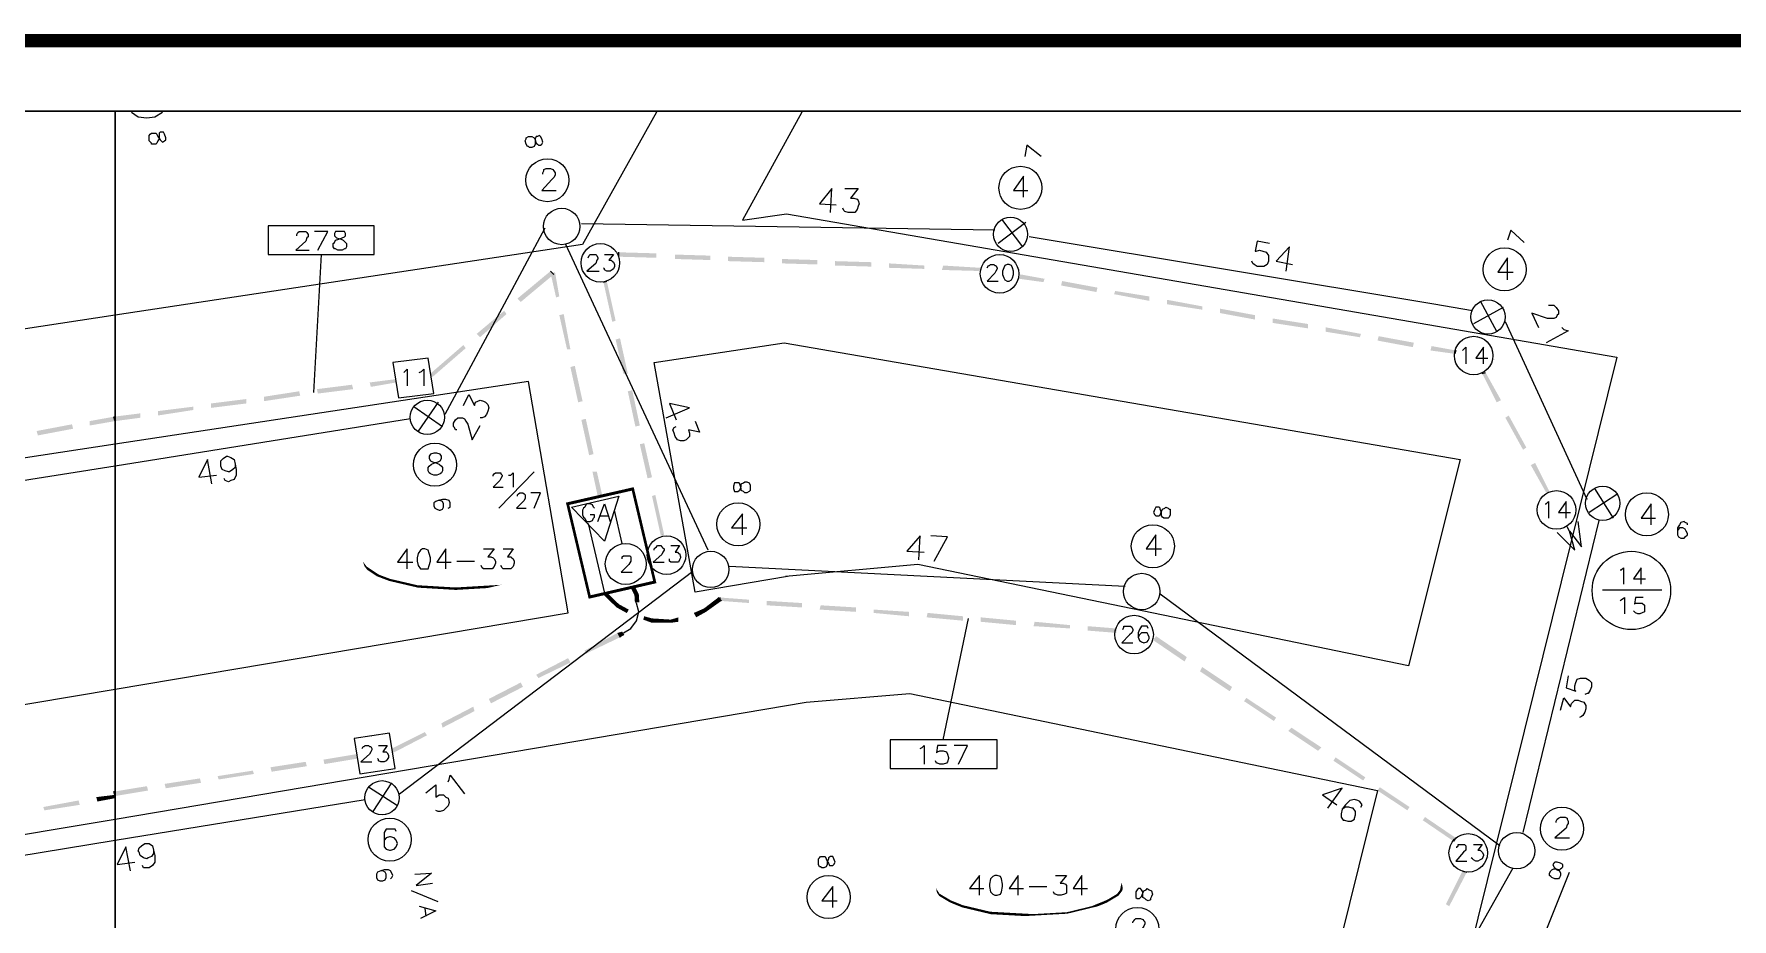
# Model space of a CAD drawing. Header units: millimetres. Extents: x -5 to 817, y 96 to 1062.
# Drawn here: x 134.7 to 261.7, y 995.8 to 1061.9 of the extents above; entities that cross this region are included whole.
import ezdxf

# ---------------------------------------------------------------- set-up
doc = ezdxf.new("R2010")
doc.units = ezdxf.units.MM
doc.layers.add('PDF_0', color=7, linetype='Continuous')
doc.layers.add('PDF_DISTANCE', color=7, linetype='Continuous')
for name, color, linetype, true_color in [('PDF_AERIAL', 8, 'Continuous', 0x808080), ('PDF_BORDER', 13, 'Continuous', 0xb85c5c), ('PDF_FEED', 11, 'Continuous', 0xff7f7f), ('PDF_HCOUNT', 8, 'Continuous', 0x808080), ('PDF_LINEEXT', 73, 'Continuous', 0xa5dd6e), ('PDF_POLENUMBER', 8, 'Continuous', 0x808080), ('PDF_RDBKGRD', 8, 'Continuous', 0x808080), ('PDF_STRAND', 8, 'Continuous', 0x808080), ('PDF_TRUNK', 12, 'Continuous', 0xb80000), ('PDF_TRUNKEXT', 8, 'Continuous', 0x808080)]:
    doc.layers.add(name, color=color, linetype=linetype, true_color=true_color)

msp = doc.modelspace()

# ---------------------------------------------------------------- linework, layer by layer
at = {"layer": 'PDF_0', "lineweight": 0, "const_width": 0.989}
msp.add_lwpolyline([(2.7, 1061.45), (816.46, 1061.45), (816.46, 96.24), (2.7, 96.24)], close=True, dxfattribs=at)
at = {"layer": 'PDF_0', "lineweight": 0}
for points in [[(7.98, 1056.17), (807.47, 1056.17), (807.47, 143.4), (7.98, 143.4)], [(7.98, 143.4), (807.47, 143.4), (807.47, 1056.17), (7.98, 1056.17)]]:
    msp.add_lwpolyline(points, close=True, dxfattribs=at)
at = {"layer": 'PDF_AERIAL', "lineweight": 9}
for points in [[(194.31, 1048.59), (194.39, 1050.4), (193.48, 1049.25), (194.72, 1049.16)], [(195.38, 1050.4), (196.37, 1050.4), (195.79, 1049.66), (196.04, 1049.66), (196.29, 1049.58), (196.37, 1049.49), (196.45, 1049.25), (196.37, 1049.08), (196.29, 1048.83), (196.12, 1048.59), (195.87, 1048.59), (195.63, 1048.59), (195.38, 1048.67), (195.3, 1048.75), (195.21, 1048.92)], [(206.59, 1047.27), (175.67, 1047.76)], [(172.95, 1047.43), (169.9, 1041.74), (165.45, 1033.5)], [(242.29, 1041.25), (239.41, 1041.74), (209.15, 1046.77)], [(227.12, 1046.28), (226.21, 1046.44), (226.05, 1045.7), (226.13, 1045.7), (226.38, 1045.78), (226.63, 1045.7), (226.87, 1045.62), (227.04, 1045.37), (227.04, 1045.12), (227.04, 1044.96), (226.96, 1044.71), (226.71, 1044.55), (226.46, 1044.55), (226.21, 1044.55), (225.97, 1044.71), (225.88, 1044.79), (225.8, 1044.96)], [(185.16, 1023.36), (176.58, 1041.74), (174.52, 1046.2)], [(228.36, 1044.22), (228.61, 1046.03), (227.62, 1044.96), (228.85, 1044.71)], [(247.98, 1041.66), (248.06, 1041.66), (248.23, 1041.66), (248.39, 1041.66), (248.56, 1041.5), (248.72, 1041.25), (248.72, 1041), (248.64, 1040.92), (248.56, 1040.75), (248.39, 1040.67), (248.23, 1040.67), (247.9, 1040.67), (246.74, 1041.08), (247.24, 1040.01)], [(250.87, 1027.15), (244.76, 1040.42)], [(248.97, 1040.01), (249.13, 1039.85), (249.46, 1039.76), (247.82, 1038.86)], [(166.85, 1034.16), (167.26, 1034.98), (167.68, 1034.16), (167.76, 1034.41), (167.92, 1034.49), (168.09, 1034.57), (168.34, 1034.49), (168.5, 1034.41), (168.67, 1034.24), (168.75, 1033.99), (168.67, 1033.75), (168.58, 1033.5), (168.42, 1033.33), (168.25, 1033.25), (168.09, 1033.25)], [(182.02, 1033.25), (183.75, 1033.99), (182.27, 1034.32), (182.76, 1033.09)], [(162.89, 1033.17), (140.8, 1029.62), (132.47, 1028.3)], [(166.36, 1032.34), (166.27, 1032.34), (166.19, 1032.51), (166.11, 1032.59), (166.11, 1032.84), (166.27, 1033.09), (166.44, 1033.25), (166.6, 1033.25), (166.77, 1033.25), (166.93, 1033.17), (167.02, 1033), (167.18, 1032.76), (167.51, 1031.6), (168.09, 1032.67)], [(184.17, 1033), (184.5, 1032.18), (183.67, 1032.34), (183.75, 1032.1), (183.75, 1031.93), (183.75, 1031.85), (183.51, 1031.6), (183.34, 1031.52), (183.09, 1031.52), (182.85, 1031.6), (182.68, 1031.85), (182.6, 1032.1), (182.52, 1032.34), (182.6, 1032.51), (182.76, 1032.59)], [(148.05, 1028.3), (147.72, 1030.12), (147.06, 1028.8), (148.38, 1028.96)], [(149.79, 1029.79), (149.79, 1029.54), (149.62, 1029.38), (149.37, 1029.21), (149.29, 1029.21), (149.04, 1029.29), (148.8, 1029.38), (148.71, 1029.62), (148.71, 1029.71), (148.71, 1030.04), (148.88, 1030.2), (149.13, 1030.37), (149.21, 1030.37), (149.46, 1030.28), (149.7, 1030.12), (149.79, 1029.79), (149.87, 1029.38), (149.87, 1028.96), (149.7, 1028.63), (149.46, 1028.55), (149.29, 1028.47), (149.04, 1028.55), (148.96, 1028.72)], [(246.08, 1002.25), (251.77, 1025.58)], [(200.9, 1022.62), (200.99, 1024.43), (200, 1023.27), (201.31, 1023.19)], [(202.06, 1022.53), (203.05, 1024.35), (201.81, 1024.43)], [(216.32, 1020.64), (186.72, 1022.12)], [(162.07, 1005.14), (184, 1021.79)], [(244.35, 1001.26), (218.96, 1020.06)], [(249.46, 1013.96), (249.3, 1013.05), (250.04, 1012.8), (249.96, 1012.89), (249.96, 1013.22), (250.04, 1013.46), (250.12, 1013.71), (250.37, 1013.79), (250.62, 1013.79), (250.78, 1013.79), (251.03, 1013.63), (251.2, 1013.46), (251.2, 1013.13), (251.11, 1012.89), (250.95, 1012.64), (250.87, 1012.64), (250.7, 1012.56)], [(248.89, 1011.4), (249.13, 1012.31), (249.63, 1011.65), (249.71, 1011.9), (249.88, 1012.06), (249.96, 1012.14), (250.21, 1012.14), (250.37, 1012.06), (250.62, 1011.98), (250.78, 1011.73), (250.78, 1011.48), (250.7, 1011.24), (250.54, 1010.99), (250.45, 1010.91), (250.29, 1010.83)], [(164.05, 1005.22), (164.79, 1005.8), (164.79, 1004.89), (165.04, 1005.05), (165.2, 1005.05), (165.37, 1005.05), (165.53, 1004.89), (165.7, 1004.81), (165.78, 1004.48), (165.7, 1004.23), (165.53, 1004.06), (165.37, 1003.9), (165.12, 1003.82), (164.96, 1003.82), (164.79, 1003.9)], [(165.7, 1006.04), (165.78, 1006.21), (165.86, 1006.54), (166.93, 1005.14)], [(133.38, 1000.44), (140.8, 1001.67), (159.51, 1004.72)], [(231.49, 1004.06), (232.56, 1005.55), (231.08, 1005.05), (232.15, 1004.31)], [(233.96, 1004.15), (234.05, 1004.31), (233.88, 1004.56), (233.72, 1004.64), (233.47, 1004.72), (233.14, 1004.64), (232.81, 1004.31), (232.56, 1003.98), (232.48, 1003.65), (232.48, 1003.4), (232.64, 1003.16), (232.73, 1003.16), (232.97, 1003.08), (233.22, 1003.08), (233.47, 1003.24), (233.47, 1003.32), (233.55, 1003.57), (233.55, 1003.82), (233.39, 1004.06), (233.3, 1004.06), (233.06, 1004.15), (232.81, 1004.15), (232.56, 1003.98)], [(141.95, 999.37), (141.62, 1001.18), (140.96, 999.86), (142.28, 1000.02)], [(143.68, 1000.93), (143.68, 1000.68), (143.52, 1000.44), (143.27, 1000.35), (143.19, 1000.27), (142.94, 1000.35), (142.69, 1000.52), (142.61, 1000.77), (142.53, 1000.85), (142.61, 1001.1), (142.78, 1001.26), (143.02, 1001.43), (143.11, 1001.43), (143.35, 1001.43), (143.6, 1001.26), (143.68, 1000.93), (143.77, 1000.52), (143.77, 1000.02), (143.6, 999.78), (143.35, 999.61), (143.19, 999.61), (142.94, 999.61), (142.86, 999.78)], [(233.47, 978.51), (245.34, 999.61)]]:
    msp.add_lwpolyline(points, dxfattribs=at)
at = {"layer": 'PDF_BORDER', "lineweight": 25}
msp.add_lwpolyline([(140.8, 763.4), (140.8, 1056.09), (140.8, 746.99), (8.06, 746.99)], dxfattribs=at)
at = {"layer": 'PDF_DISTANCE', "color": 145, "lineweight": 25, "true_color": 0x4a8395}
for points in [[(152.26, 1045.45), (160.17, 1045.45), (160.17, 1047.6), (152.26, 1047.6)], [(198.76, 1007.03), (206.76, 1007.03), (206.76, 1009.18), (198.76, 1009.18)]]:
    msp.add_lwpolyline(points, close=True, dxfattribs=at)
at = {"layer": 'PDF_DISTANCE', "lineweight": 0}
for points in [[(154.4, 1046.85), (154.4, 1046.94), (154.48, 1047.1), (154.57, 1047.18), (154.65, 1047.18), (154.98, 1047.18), (155.06, 1047.18), (155.14, 1047.1), (155.23, 1046.94), (155.23, 1046.77), (155.14, 1046.69), (155.06, 1046.44), (154.32, 1045.78), (155.31, 1045.78)], [(155.97, 1045.78), (156.71, 1047.18), (155.72, 1047.18)], [(200.99, 1008.52), (201.15, 1008.6), (201.31, 1008.76), (201.31, 1007.36)], [(202.96, 1008.76), (202.3, 1008.76), (202.22, 1008.19), (202.3, 1008.27), (202.47, 1008.35), (202.72, 1008.35), (202.96, 1008.27), (203.05, 1008.1), (203.13, 1007.86), (203.13, 1007.77), (203.05, 1007.53), (202.96, 1007.44), (202.72, 1007.36), (202.47, 1007.36), (202.3, 1007.44), (202.22, 1007.44), (202.14, 1007.61)], [(203.87, 1007.36), (204.53, 1008.76), (203.54, 1008.76)]]:
    msp.add_lwpolyline(points, dxfattribs=at)
msp.add_lwpolyline([(157.45, 1047.18), (157.29, 1047.18), (157.21, 1047.02), (157.21, 1046.85), (157.29, 1046.77), (157.37, 1046.69), (157.7, 1046.61), (157.87, 1046.52), (158.03, 1046.36), (158.11, 1046.28), (158.11, 1046.03), (158.03, 1045.87), (157.95, 1045.87), (157.78, 1045.78), (157.45, 1045.78), (157.29, 1045.87), (157.21, 1045.87), (157.12, 1046.03), (157.12, 1046.28), (157.21, 1046.36), (157.29, 1046.52), (157.54, 1046.61), (157.78, 1046.69), (157.95, 1046.77), (158.03, 1046.85), (158.03, 1047.02), (157.95, 1047.18), (157.78, 1047.18)], close=True, dxfattribs=at)
at = {"layer": 'PDF_DISTANCE', "color": 145, "lineweight": 25, "true_color": 0x4a8395}
for points in [[(156.22, 1045.45), (155.64, 1035.15)], [(202.72, 1009.18), (204.61, 1018.25)]]:
    msp.add_lwpolyline(points, dxfattribs=at)
at = {"layer": 'PDF_FEED', "color": 7, "lineweight": 9}
for points in [[(176.17, 1045.21), (176.25, 1045.37), (176.33, 1045.45), (176.42, 1045.45), (176.66, 1045.45), (176.75, 1045.45), (176.83, 1045.37), (176.91, 1045.21), (176.91, 1045.12), (176.83, 1045.04), (176.75, 1044.79), (176.09, 1044.22), (176.99, 1044.22)], [(177.41, 1045.45), (178.06, 1045.45), (177.73, 1045.04), (177.9, 1045.04), (177.98, 1044.96), (178.06, 1044.88), (178.15, 1044.71), (178.15, 1044.55), (178.06, 1044.38), (177.98, 1044.3), (177.82, 1044.22), (177.57, 1044.22), (177.41, 1044.3), (177.41, 1044.38), (177.32, 1044.46)], [(206.01, 1044.46), (206.1, 1044.63), (206.18, 1044.63), (206.26, 1044.71), (206.51, 1044.71), (206.59, 1044.63), (206.67, 1044.63), (206.76, 1044.46), (206.76, 1044.38), (206.67, 1044.22), (206.59, 1044.05), (206.01, 1043.47), (206.84, 1043.47)], [(241.55, 1038.28), (241.63, 1038.36), (241.8, 1038.53), (241.8, 1037.29)], [(243.12, 1037.29), (243.12, 1038.53), (242.54, 1037.7), (243.45, 1037.7)], [(162.4, 1036.63), (162.48, 1036.71), (162.65, 1036.88), (162.65, 1035.64)], [(163.55, 1036.63), (163.72, 1036.71), (163.88, 1036.88), (163.88, 1035.64)], [(247.73, 1026.82), (247.82, 1026.82), (247.98, 1026.98), (247.98, 1025.75)], [(249.3, 1025.75), (249.3, 1026.98), (248.72, 1026.16), (249.63, 1026.16)], [(181.12, 1023.36), (181.12, 1023.44), (181.2, 1023.52), (181.28, 1023.6), (181.36, 1023.69), (181.61, 1023.69), (181.69, 1023.6), (181.77, 1023.52), (181.86, 1023.44), (181.86, 1023.36), (181.77, 1023.19), (181.69, 1023.03), (181.03, 1022.45), (181.86, 1022.45)], [(182.35, 1023.69), (183.01, 1023.69), (182.68, 1023.19), (182.85, 1023.19), (182.93, 1023.11), (183.01, 1023.11), (183.09, 1022.86), (183.09, 1022.78), (183.01, 1022.62), (182.93, 1022.45), (182.76, 1022.45), (182.52, 1022.45), (182.35, 1022.45), (182.27, 1022.53), (182.27, 1022.7)], [(253.34, 1021.87), (253.42, 1021.87), (253.59, 1022.04), (253.59, 1020.8)], [(254.91, 1020.8), (254.91, 1022.04), (254.33, 1021.21), (255.24, 1021.21)], [(253.34, 1019.56), (253.42, 1019.65), (253.67, 1019.81), (253.67, 1018.58)], [(255.07, 1019.81), (254.49, 1019.81), (254.41, 1019.32), (254.49, 1019.4), (254.66, 1019.4), (254.82, 1019.4), (254.99, 1019.4), (255.15, 1019.23), (255.15, 1019.07), (255.15, 1018.99), (255.15, 1018.74), (254.99, 1018.66), (254.82, 1018.58), (254.66, 1018.58), (254.49, 1018.66), (254.41, 1018.74), (254.33, 1018.82)], [(216.16, 1017.42), (216.24, 1017.59), (216.24, 1017.67), (216.4, 1017.67), (216.65, 1017.67), (216.73, 1017.67), (216.82, 1017.59), (216.9, 1017.42), (216.9, 1017.34), (216.82, 1017.17), (216.65, 1017.01), (216.07, 1016.43), (216.9, 1016.43)], [(218.05, 1017.5), (217.97, 1017.67), (217.8, 1017.67), (217.72, 1017.67), (217.56, 1017.67), (217.39, 1017.42), (217.31, 1017.17), (217.31, 1016.84), (217.39, 1016.6), (217.56, 1016.51), (217.72, 1016.43), (217.97, 1016.51), (218.05, 1016.6), (218.13, 1016.76), (218.13, 1016.84), (218.05, 1017.01), (217.97, 1017.17), (217.72, 1017.17), (217.56, 1017.17), (217.39, 1017.01), (217.31, 1016.84)], [(159.27, 1008.52), (159.35, 1008.68), (159.43, 1008.68), (159.51, 1008.76), (159.76, 1008.76), (159.84, 1008.68), (159.93, 1008.68), (160.01, 1008.52), (160.01, 1008.43), (159.93, 1008.27), (159.84, 1008.1), (159.18, 1007.53), (160.01, 1007.53)], [(160.5, 1008.76), (161.16, 1008.76), (160.83, 1008.27), (161, 1008.27), (161.08, 1008.27), (161.16, 1008.19), (161.25, 1008.02), (161.25, 1007.86), (161.16, 1007.69), (161.08, 1007.61), (160.92, 1007.53), (160.67, 1007.53), (160.5, 1007.61), (160.5, 1007.69), (160.42, 1007.77)], [(241.14, 1001.1), (241.14, 1001.18), (241.22, 1001.26), (241.22, 1001.34), (241.38, 1001.34), (241.63, 1001.34), (241.71, 1001.34), (241.8, 1001.26), (241.8, 1001.18), (241.8, 1001.01), (241.8, 1000.93), (241.63, 1000.77), (241.05, 1000.11), (241.88, 1000.11)], [(242.37, 1001.34), (243.03, 1001.34), (242.7, 1000.93), (242.87, 1000.93), (242.95, 1000.85), (243.03, 1000.77), (243.12, 1000.6), (243.12, 1000.52), (243.03, 1000.27), (242.87, 1000.19), (242.7, 1000.11), (242.54, 1000.11), (242.37, 1000.19), (242.29, 1000.27), (242.21, 1000.35)]]:
    msp.add_lwpolyline(points, dxfattribs=at)
at = {"layer": 'PDF_FEED', "lineweight": 20}
for points in [[(176.5, 1046.2), (176.5, 1046.2)], [(178.48, 1045.45), (178.48, 1045.45)], [(207.25, 1045.54), (207.25, 1045.54)], [(175.84, 1044.22), (175.84, 1044.22)], [(205.52, 1044.3), (205.52, 1044.3)], [(208.41, 1043.8), (208.41, 1043.8)], [(177.73, 1043.47), (177.73, 1043.47)], [(206.76, 1042.65), (206.76, 1042.65)], [(242.7, 1039.35), (242.7, 1039.35)], [(162.89, 1037.54), (162.89, 1037.54)], [(241.05, 1038.2), (241.05, 1038.2)], [(243.94, 1037.62), (243.94, 1037.62)], [(164.46, 1036.38), (164.46, 1036.38)], [(242.21, 1036.47), (242.21, 1036.47)], [(161.82, 1036.05), (161.82, 1036.05)], [(163.31, 1034.9), (163.31, 1034.9)], [(247.98, 1027.64), (247.98, 1027.64)], [(249.96, 1027.07), (249.96, 1027.07)], [(247.32, 1025.67), (247.32, 1025.67)], [(248.64, 1024.68), (249.96, 1023.36), (249.55, 1024.76), (250.45, 1023.6), (250.21, 1025.5)], [(249.38, 1025.09), (249.38, 1025.09)], [(249.55, 1024.76), (249.38, 1025.09)], [(181.77, 1024.51), (181.77, 1024.51)], [(180.62, 1022.7), (180.62, 1022.7)], [(183.51, 1023.36), (183.51, 1023.36)], [(182.43, 1021.63), (182.43, 1021.63)], [(252.02, 1020.39), (256.47, 1020.39)], [(178.81, 1017.17), (179.38, 1017.5), (179.8, 1018.08), (179.96, 1018.74), (179.8, 1019.4)], [(217.39, 1018.49), (217.39, 1018.49)], [(215.66, 1017.34), (215.66, 1017.34)], [(218.55, 1016.76), (218.55, 1016.76)], [(216.82, 1015.61), (216.82, 1015.61)], [(160.01, 1009.42), (160.01, 1009.42)], [(161.58, 1008.35), (161.58, 1008.35)], [(158.94, 1007.94), (158.94, 1007.94)], [(160.42, 1006.79), (160.42, 1006.79)], [(242.46, 1002.17), (242.46, 1002.17)], [(240.64, 1001.1), (240.64, 1001.1)], [(241.71, 999.28), (241.71, 999.28)], [(243.53, 1000.35), (243.53, 1000.35)]]:
    msp.add_lwpolyline(points, dxfattribs=at)
at = {"layer": 'PDF_FEED', "lineweight": 0}
for points in [[(178.48, 1045.29), (178.48, 1045.62)], [(173.37, 1044.22), (173.61, 1043.97)], [(177.32, 1043.39), (177.57, 1043.47)], [(241.05, 1038.28), (240.97, 1038.03)], [(243.03, 1036.55), (243.28, 1036.63)], [(177.24, 1027.4), (176.91, 1027.31)], [(186.14, 1019.56), (185.9, 1019.81)], [(186.06, 1019.56), (186.06, 1019.81)], [(178.39, 1017.17), (178.56, 1016.84)], [(140.8, 1004.97), (140.72, 1005.3)], [(140.72, 1005.05), (140.8, 1004.81)], [(241.05, 1001.84), (240.89, 1001.59)], [(241.55, 999.37), (241.88, 999.28)]]:
    msp.add_lwpolyline(points, dxfattribs=at)
at = {"layer": 'PDF_FEED', "color": 7, "lineweight": 9}
msp.add_lwpolyline([(207.5, 1044.71), (207.33, 1044.63), (207.25, 1044.46), (207.17, 1044.22), (207.17, 1043.97), (207.25, 1043.72), (207.33, 1043.56), (207.5, 1043.47), (207.66, 1043.47), (207.83, 1043.56), (207.91, 1043.72), (207.99, 1043.97), (207.99, 1044.22), (207.91, 1044.46), (207.83, 1044.63), (207.66, 1044.71)], close=True, dxfattribs=at)
at = {"layer": 'PDF_FEED', "lineweight": 20}
for points in [[(164.21, 1037.7), (161.58, 1037.37), (161.99, 1034.73), (164.63, 1035.06)], [(161.33, 1009.67), (158.69, 1009.26), (159.1, 1006.62), (161.74, 1007.03)]]:
    msp.add_lwpolyline(points, close=True, dxfattribs=at)
at = {"layer": 'PDF_FEED', "lineweight": 0}
msp.add_lwpolyline([(140.72, 1033.33), (140.8, 1033)], close=True, dxfattribs=at)
at = {"layer": 'PDF_FEED', "color": 7, "lineweight": 0}
for points in [[(176.66, 1026.49), (176.58, 1026.57), (176.5, 1026.74), (176.33, 1026.82), (176.09, 1026.82), (176, 1026.74), (175.92, 1026.57), (175.84, 1026.49), (175.76, 1026.33), (175.76, 1026), (175.84, 1025.83), (175.92, 1025.75), (176, 1025.58), (176.09, 1025.5), (176.33, 1025.5), (176.5, 1025.58), (176.58, 1025.75), (176.66, 1025.83), (176.66, 1026), (176.33, 1026)], [(176.91, 1025.5), (177.41, 1026.82), (177.82, 1025.5)], [(177.08, 1025.91), (177.65, 1025.91)]]:
    msp.add_lwpolyline(points, dxfattribs=at)
at = {"layer": 'PDF_FEED', "lineweight": 0}
for points, const_width in [([(177.45, 1020.1), (178.39, 1019.19), (179.14, 1018.78)], 0.296), ([(179.84, 1019.44), (179.8, 1020.02), (179.51, 1020.6)], 0.332)]:
    msp.add_lwpolyline(points, dxfattribs=dict(at, const_width=const_width))
at = {"layer": 'PDF_FEED', "lineweight": 20}
for centre, radius in [((177.09, 1044.83), 1.44), ((206.94, 1044.01), 1.44), ((242.39, 1037.9), 1.44), ((248.58, 1026.36), 1.44), ((182.04, 1022.98), 1.44), ((254.18, 1020.34), 2.93), ((217, 1017.04), 1.44), ((241.98, 1000.72), 1.44)]:
    msp.add_circle(centre, radius, dxfattribs=at)
at = {"layer": 'PDF_FEED', "transparency": 33554559}
for points in [[(181.28, 1045.54), (178.48, 1045.29), (178.48, 1045.62)], [(181.28, 1045.21), (181.28, 1045.54), (178.48, 1045.29)], [(185.32, 1045.37), (182.68, 1045.12), (182.68, 1045.45)], [(185.32, 1045.04), (185.32, 1045.37), (182.68, 1045.12)], [(189.36, 1045.21), (186.64, 1044.96), (186.64, 1045.29)], [(189.36, 1044.88), (189.36, 1045.21), (186.64, 1044.96)], [(193.32, 1045.04), (190.68, 1044.79), (190.68, 1045.12)], [(193.32, 1044.71), (193.32, 1045.04), (190.68, 1044.79)], [(197.36, 1044.88), (194.64, 1044.63), (194.64, 1044.96)], [(170.89, 1042.16), (171.14, 1041.91), (173.37, 1044.22)], [(171.14, 1041.91), (173.37, 1044.22), (173.61, 1043.97)], [(173.7, 1044.13), (173.37, 1044.05), (174.02, 1042.32)], [(173.37, 1044.05), (174.02, 1042.32), (173.78, 1042.24)], [(197.36, 1044.55), (197.36, 1044.88), (194.64, 1044.63)], [(201.31, 1044.63), (198.68, 1044.46), (198.68, 1044.79)], [(201.31, 1044.38), (201.31, 1044.63), (198.68, 1044.46)], [(205.52, 1044.46), (202.63, 1044.3), (202.72, 1044.63)], [(205.52, 1044.22), (205.52, 1044.46), (202.63, 1044.3)], [(208.49, 1043.97), (208.41, 1043.64), (210.3, 1043.64)], [(178.23, 1040.51), (177.32, 1043.39), (177.57, 1043.47)], [(177.98, 1040.42), (178.23, 1040.51), (177.32, 1043.39)], [(208.41, 1043.64), (210.3, 1043.64), (210.22, 1043.39)], [(211.62, 1043.47), (211.54, 1043.14), (214.26, 1042.98)], [(211.54, 1043.14), (214.26, 1042.98), (214.18, 1042.65)], [(215.58, 1042.73), (215.5, 1042.49), (218.13, 1042.32)], [(215.5, 1042.49), (218.13, 1042.32), (218.13, 1041.99)], [(167.84, 1039.52), (168.09, 1039.27), (169.9, 1041.25)], [(168.09, 1039.27), (169.9, 1041.25), (170.07, 1041)], [(219.45, 1042.07), (219.45, 1041.74), (222.09, 1041.58)], [(219.45, 1041.74), (222.09, 1041.58), (222.09, 1041.33)], [(223.41, 1041.41), (223.41, 1041.08), (226.05, 1040.92)], [(174.35, 1041), (174.02, 1040.92), (174.85, 1038.36)], [(174.02, 1040.92), (174.85, 1038.36), (174.6, 1038.36)], [(223.41, 1041.08), (226.05, 1040.92), (226.05, 1040.59)], [(227.37, 1040.67), (227.37, 1040.34), (230.01, 1040.26)], [(227.37, 1040.34), (230.01, 1040.26), (230.01, 1039.93)], [(231.33, 1040.01), (231.33, 1039.68), (233.96, 1039.52)], [(164.38, 1036.55), (164.54, 1036.3), (166.85, 1038.69)], [(164.54, 1036.3), (166.85, 1038.69), (167.02, 1038.45)], [(179.14, 1036.55), (178.23, 1039.1), (178.56, 1039.19)], [(178.81, 1036.55), (179.14, 1036.55), (178.23, 1039.1)], [(231.33, 1039.68), (233.96, 1039.52), (233.88, 1039.27)], [(235.28, 1039.35), (235.2, 1039.02), (237.92, 1038.86)], [(235.2, 1039.02), (237.92, 1038.86), (237.84, 1038.53)], [(239.24, 1038.61), (239.16, 1038.28), (241.05, 1038.28)], [(239.16, 1038.28), (241.05, 1038.28), (240.97, 1038.03)], [(161.82, 1036.14), (159.93, 1035.56), (159.84, 1035.89)], [(161.82, 1035.89), (161.82, 1036.14), (159.93, 1035.56)], [(175.18, 1037.13), (174.85, 1037.04), (175.76, 1034.49)], [(174.85, 1037.04), (175.76, 1034.49), (175.43, 1034.41)], [(244.43, 1034.57), (243.03, 1036.55), (243.28, 1036.63)], [(244.11, 1034.41), (244.43, 1034.57), (243.03, 1036.55)], [(154.65, 1034.9), (154.57, 1035.23), (151.93, 1034.49)], [(154.57, 1035.23), (151.93, 1034.49), (151.93, 1034.82)], [(158.52, 1035.72), (155.97, 1035.06), (155.89, 1035.39)], [(158.61, 1035.39), (158.52, 1035.72), (155.97, 1035.06)], [(180.04, 1032.67), (179.14, 1035.23), (179.47, 1035.31)], [(179.71, 1032.59), (180.04, 1032.67), (179.14, 1035.23)], [(142.69, 1033.58), (140.8, 1033), (140.72, 1033.33)], [(142.69, 1033.25), (142.69, 1033.58), (140.8, 1033)], [(146.65, 1033.83), (146.65, 1034.08), (144.01, 1033.42)], [(146.65, 1034.08), (144.01, 1033.42), (144.01, 1033.75)], [(150.61, 1034.32), (150.61, 1034.65), (147.97, 1033.99)], [(150.61, 1034.65), (147.97, 1033.99), (147.97, 1034.32)], [(134.94, 1032.26), (135.03, 1031.93), (137.58, 1032.76)], [(135.03, 1031.93), (137.58, 1032.76), (137.67, 1032.43)], [(138.9, 1033), (138.9, 1032.67), (140.72, 1033.33)], [(138.9, 1032.67), (140.72, 1033.33), (140.8, 1033)], [(176, 1033.17), (175.67, 1033.09), (176.58, 1030.53)], [(175.67, 1033.09), (176.58, 1030.53), (176.25, 1030.45)], [(246.33, 1031.02), (244.76, 1033.25), (245.01, 1033.42)], [(246.08, 1030.86), (246.33, 1031.02), (244.76, 1033.25)], [(180.95, 1028.8), (180.04, 1031.27), (180.37, 1031.35)], [(180.62, 1028.72), (180.95, 1028.8), (180.04, 1031.27)], [(248.06, 1027.73), (246.66, 1029.71), (246.99, 1029.87)], [(176.83, 1029.21), (176.5, 1029.21), (177.24, 1027.4)], [(176.5, 1029.21), (177.24, 1027.4), (176.91, 1027.31)], [(247.82, 1027.64), (248.06, 1027.73), (246.66, 1029.71)], [(181.86, 1024.51), (180.95, 1027.4), (181.2, 1027.48)], [(181.61, 1024.43), (181.86, 1024.51), (180.95, 1027.4)], [(184.83, 1018.99), (186.14, 1019.56), (185.9, 1019.81)], [(184.99, 1018.74), (184.83, 1018.99), (186.14, 1019.56)], [(188.21, 1019.65), (186.06, 1019.56), (186.06, 1019.81)], [(188.21, 1019.4), (188.21, 1019.65), (186.06, 1019.56)], [(192.16, 1019.4), (189.52, 1019.23), (189.52, 1019.56)], [(180.29, 1018.16), (180.37, 1018.41), (180.95, 1017.92)], [(180.37, 1018.41), (180.95, 1017.92), (180.95, 1018.25)], [(182.35, 1018.16), (182.93, 1018), (182.93, 1018.33)], [(184.08, 1018.66), (184.99, 1018.74), (184.83, 1018.99)], [(184.25, 1018.33), (184.08, 1018.66), (184.99, 1018.74)], [(192.16, 1019.07), (192.16, 1019.4), (189.52, 1019.23)], [(196.2, 1019.07), (193.48, 1018.91), (193.56, 1019.23)], [(196.2, 1018.74), (196.2, 1019.07), (193.48, 1018.91)], [(200.16, 1018.74), (197.52, 1018.66), (197.52, 1018.91)], [(200.16, 1018.41), (200.16, 1018.74), (197.52, 1018.66)], [(204.2, 1018.41), (201.48, 1018.33), (201.56, 1018.66)], [(204.2, 1018.08), (204.2, 1018.41), (201.48, 1018.33)], [(208.16, 1018.08), (205.52, 1018), (205.52, 1018.33)], [(175.92, 1015.85), (176, 1015.61), (178.39, 1017.17)], [(176, 1015.61), (178.39, 1017.17), (178.56, 1016.84)], [(178.39, 1017.17), (178.89, 1017.01), (178.72, 1017.26)], [(178.56, 1016.84), (178.39, 1017.17), (178.89, 1017.01)], [(180.95, 1017.92), (180.95, 1018.25), (182.35, 1017.92)], [(180.95, 1018.25), (182.35, 1017.92), (182.35, 1018.16)], [(182.35, 1017.92), (182.35, 1018.16), (182.93, 1018)], [(208.16, 1017.75), (208.16, 1018.08), (205.52, 1018)], [(212.2, 1017.75), (209.48, 1017.67), (209.56, 1018)], [(212.2, 1017.5), (212.2, 1017.75), (209.48, 1017.67)], [(215.66, 1017.5), (213.52, 1017.34), (213.52, 1017.67)], [(215.66, 1017.17), (215.66, 1017.5), (213.52, 1017.34)], [(218.63, 1016.93), (218.46, 1016.6), (220.94, 1015.36)], [(218.46, 1016.6), (220.94, 1015.36), (220.77, 1015.03)], [(172.29, 1014.04), (172.46, 1013.79), (174.68, 1015.28)], [(172.46, 1013.79), (174.68, 1015.28), (174.85, 1014.95)], [(222.09, 1014.62), (221.93, 1014.29), (224.32, 1013.13)], [(168.75, 1012.23), (168.91, 1011.9), (171.14, 1013.46)], [(168.91, 1011.9), (171.14, 1013.46), (171.3, 1013.13)], [(221.93, 1014.29), (224.32, 1013.13), (224.15, 1012.8)], [(225.39, 1012.31), (225.22, 1012.06), (227.62, 1010.83)], [(225.22, 1012.06), (227.62, 1010.83), (227.45, 1010.58)], [(165.2, 1010.41), (165.29, 1010.08), (167.59, 1011.65)], [(165.29, 1010.08), (167.59, 1011.65), (167.68, 1011.32)], [(161.49, 1008.52), (161.58, 1008.19), (163.97, 1009.75)], [(161.58, 1008.19), (163.97, 1009.75), (164.13, 1009.51)], [(228.77, 1010.08), (228.52, 1009.84), (231, 1008.6)], [(228.52, 1009.84), (231, 1008.6), (230.75, 1008.35)], [(151.1, 1006.87), (148.55, 1006.21), (148.47, 1006.46)], [(151.19, 1006.62), (151.1, 1006.87), (148.55, 1006.21)], [(155.06, 1007.53), (152.51, 1006.79), (152.42, 1007.12)], [(155.14, 1007.2), (155.06, 1007.53), (152.51, 1006.79)], [(158.85, 1008.1), (156.46, 1007.36), (156.38, 1007.69)], [(158.94, 1007.77), (158.85, 1008.1), (156.46, 1007.36)], [(232.07, 1007.86), (231.9, 1007.61), (234.29, 1006.37)], [(231.9, 1007.61), (234.29, 1006.37), (234.13, 1006.13)], [(143.19, 1005.71), (140.8, 1004.97), (140.72, 1005.3)], [(143.27, 1005.38), (143.19, 1005.71), (140.8, 1004.97)], [(147.15, 1006.29), (144.59, 1005.55), (144.51, 1005.88)], [(147.23, 1005.96), (147.15, 1006.29), (144.59, 1005.55)], [(235.37, 1005.63), (235.2, 1005.38), (237.59, 1004.15)], [(135.44, 1004.15), (135.52, 1003.9), (138.08, 1004.64)], [(135.52, 1003.9), (138.08, 1004.64), (138.16, 1004.31)], [(139.4, 1004.89), (139.48, 1004.56), (140.72, 1005.05)], [(139.48, 1004.56), (140.72, 1005.05), (140.8, 1004.81)], [(235.2, 1005.38), (237.59, 1004.15), (237.43, 1003.9)], [(238.75, 1003.4), (238.58, 1003.16), (241.05, 1001.84)], [(238.58, 1003.16), (241.05, 1001.84), (240.89, 1001.59)], [(240.31, 996.89), (240.56, 996.73), (241.55, 999.37)], [(240.56, 996.73), (241.55, 999.37), (241.88, 999.28)]]:
    msp.add_solid(points, dxfattribs=at)
at = {"layer": 'PDF_HCOUNT', "lineweight": 9}
for points in [[(142.04, 1056.09), (142.53, 1055.76), (143.19, 1055.68), (143.77, 1055.76), (144.34, 1056.09)], [(172.79, 1051.47), (172.79, 1051.55), (172.87, 1051.72), (172.87, 1051.8), (173.04, 1051.88), (173.37, 1051.88), (173.53, 1051.8), (173.61, 1051.72), (173.7, 1051.55), (173.7, 1051.39), (173.61, 1051.22), (173.45, 1051.06), (172.71, 1050.24), (173.78, 1050.24)], [(208.74, 1049.74), (208.74, 1051.31), (207.99, 1050.24), (209.06, 1050.24)], [(244.93, 1043.56), (244.93, 1045.21), (244.19, 1044.13), (245.34, 1044.13)], [(187.71, 1024.51), (187.71, 1026.08), (186.89, 1025.01), (188.04, 1025.01)], [(255.65, 1025.25), (255.65, 1026.82), (254.91, 1025.75), (255.98, 1025.75)], [(218.63, 1022.94), (218.63, 1024.51), (217.89, 1023.44), (219.04, 1023.44)], [(248.56, 1002.99), (248.56, 1003.08), (248.64, 1003.24), (248.72, 1003.32), (248.89, 1003.4), (249.22, 1003.4), (249.38, 1003.32), (249.38, 1003.24), (249.46, 1003.08), (249.46, 1002.91), (249.38, 1002.83), (249.3, 1002.58), (248.47, 1001.84), (249.55, 1001.84)], [(161.82, 1002.33), (161.74, 1002.5), (161.49, 1002.5), (161.33, 1002.5), (161.08, 1002.5), (160.92, 1002.25), (160.92, 1001.84), (160.92, 1001.43), (160.92, 1001.18), (161.08, 1001.01), (161.33, 1000.93), (161.41, 1000.93), (161.66, 1001.01), (161.82, 1001.18), (161.91, 1001.43), (161.82, 1001.67), (161.66, 1001.84), (161.41, 1001.92), (161.33, 1001.92), (161.08, 1001.84), (160.92, 1001.67), (160.92, 1001.43)], [(194.47, 996.64), (194.47, 998.21), (193.65, 997.14), (194.8, 997.14)], [(216.9, 995.49), (216.9, 995.57), (216.98, 995.65), (217.06, 995.74), (217.14, 995.82), (217.47, 995.82), (217.64, 995.74), (217.72, 995.65), (217.8, 995.57), (217.8, 995.41), (217.72, 995.24), (217.56, 995), (216.82, 994.25), (217.89, 994.25)]]:
    msp.add_lwpolyline(points, dxfattribs=at)
msp.add_lwpolyline([(164.63, 1030.61), (164.38, 1030.53), (164.3, 1030.37), (164.3, 1030.2), (164.38, 1030.04), (164.54, 1029.95), (164.79, 1029.87), (165.04, 1029.79), (165.2, 1029.62), (165.29, 1029.54), (165.29, 1029.29), (165.2, 1029.13), (165.12, 1029.05), (164.87, 1028.96), (164.63, 1028.96), (164.38, 1029.05), (164.3, 1029.13), (164.21, 1029.29), (164.21, 1029.54), (164.3, 1029.62), (164.46, 1029.79), (164.71, 1029.87), (164.96, 1029.95), (165.12, 1030.04), (165.2, 1030.2), (165.2, 1030.37), (165.12, 1030.53), (164.87, 1030.61)], close=True, dxfattribs=at)
for centre in [(173.13, 1051.01), (208.5, 1050.44), (244.7, 1044.34), (164.72, 1029.74), (255.34, 1026.03), (187.4, 1025.29), (218.4, 1023.64), (161.34, 1001.71), (248.99, 1002.53), (194.16, 997.42), (217.24, 995.03)]:
    msp.add_circle(centre, 1.61, dxfattribs=at)
at = {"layer": 'PDF_LINEEXT', "lineweight": 0}
msp.add_lwpolyline([(202.22, 997.92, 0.113, 0.113, 0), (202.43, 997.59, 0.161, 0.161, 0), (203.25, 997.1, 0.165, 0.165, 0), (204.16, 996.73, 0.169, 0.169, 0), (206.26, 996.23, 0.18, 0.18, 0), (209.15, 996.07, 0.113, 0.113, 0), (211.99, 996.23, 0.115, 0.115, 0), (214.05, 996.73, 0.18, 0.18, 0), (214.96, 997.1, 0.165, 0.165, 0), (215.78, 997.59, 0.165, 0.165, 0), (216.03, 997.92, 0.179, 0.179, 0), (216.11, 998.29, 0, 0, 0), (216.03, 998.66, 0, 0, 0), (215.78, 998.95, 0, 0, 0), (214.96, 999.49, 0, 0, 0), (214.05, 999.86, 0, 0, 0), (211.99, 1000.35, 0, 0, 0), (209.15, 1000.52, 0, 0, 0), (206.26, 1000.35, 0, 0, 0), (204.16, 999.86, 0, 0, 0), (203.25, 999.49, 0, 0, 0), (202.43, 998.95, 0, 0, 0), (202.22, 998.66, 0, 0, 0), (202.14, 998.29, 0, 0, 0)], format="xyseb", close=True, dxfattribs=at)
at = {"layer": 'PDF_LINEEXT', "lineweight": 25}
for points in [[(205.44, 997.55), (205.44, 999.04), (204.7, 998.05), (205.77, 998.05)], [(208.32, 997.55), (208.32, 999.04), (207.66, 998.05), (208.74, 998.05)], [(209.15, 998.21), (210.47, 998.21)], [(211.13, 999.04), (211.95, 999.04), (211.46, 998.46), (211.7, 998.46), (211.87, 998.38), (211.95, 998.29), (211.95, 998.13), (211.95, 997.96), (211.95, 997.72), (211.79, 997.63), (211.54, 997.55), (211.29, 997.55), (211.13, 997.63), (211.04, 997.63), (210.96, 997.8)], [(213.1, 997.55), (213.1, 999.04), (212.45, 998.05), (213.52, 998.05)]]:
    msp.add_lwpolyline(points, dxfattribs=at)
msp.add_lwpolyline([(206.59, 999.04), (206.43, 998.95), (206.26, 998.79), (206.18, 998.38), (206.18, 998.21), (206.26, 997.8), (206.43, 997.63), (206.59, 997.55), (206.76, 997.55), (207, 997.63), (207.09, 997.8), (207.17, 998.21), (207.17, 998.38), (207.09, 998.79), (207, 998.95), (206.76, 999.04)], close=True, dxfattribs=at)
at = {"layer": 'PDF_POLENUMBER', "lineweight": 9}
for points in [[(144.51, 1054.44), (144.43, 1054.6), (144.34, 1054.6), (144.18, 1054.6), (144.1, 1054.52), (144.1, 1054.36), (144.1, 1054.11), (144.01, 1053.95), (143.93, 1053.78), (143.85, 1053.7), (143.68, 1053.7), (143.52, 1053.7), (143.52, 1053.78), (143.35, 1053.95), (143.35, 1054.19), (143.35, 1054.36), (143.44, 1054.44), (143.52, 1054.52), (143.68, 1054.52), (143.85, 1054.52), (143.93, 1054.44), (144.01, 1054.28), (144.18, 1054.03), (144.26, 1053.95), (144.34, 1053.86), (144.51, 1053.95), (144.59, 1054.03), (144.59, 1054.19)], [(172.71, 1054.11), (172.62, 1054.28), (172.54, 1054.36), (172.38, 1054.28), (172.29, 1054.28), (172.21, 1054.11), (172.21, 1053.86), (172.21, 1053.7), (172.13, 1053.53), (171.96, 1053.45), (171.8, 1053.45), (171.72, 1053.53), (171.63, 1053.53), (171.55, 1053.7), (171.47, 1053.95), (171.55, 1054.11), (171.55, 1054.19), (171.72, 1054.28), (171.88, 1054.28), (171.96, 1054.28), (172.13, 1054.19), (172.21, 1054.03), (172.29, 1053.78), (172.38, 1053.7), (172.46, 1053.62), (172.62, 1053.62), (172.71, 1053.7), (172.79, 1053.86)], [(187.05, 1027.97), (187.13, 1027.73), (187.3, 1027.73), (187.38, 1027.73), (187.46, 1027.81), (187.55, 1027.89), (187.63, 1028.14), (187.63, 1028.3), (187.79, 1028.39), (187.88, 1028.47), (188.04, 1028.47), (188.21, 1028.39), (188.29, 1028.22), (188.29, 1027.97), (188.29, 1027.81), (188.21, 1027.73), (188.04, 1027.64), (187.88, 1027.64), (187.79, 1027.73), (187.63, 1027.81), (187.63, 1027.97), (187.55, 1028.22), (187.46, 1028.39), (187.38, 1028.39), (187.22, 1028.39), (187.13, 1028.39), (187.05, 1028.14)], [(218.46, 1026.16), (218.55, 1026), (218.63, 1025.91), (218.71, 1025.91), (218.88, 1025.91), (218.96, 1026), (219.04, 1026.24), (219.12, 1026.41), (219.29, 1026.49), (219.37, 1026.57), (219.54, 1026.49), (219.62, 1026.41), (219.7, 1026.41), (219.7, 1026.16), (219.7, 1026), (219.62, 1025.83), (219.54, 1025.75), (219.45, 1025.75), (219.21, 1025.75), (219.12, 1025.83), (219.04, 1025.91), (219.04, 1026.16), (218.96, 1026.41), (218.96, 1026.49), (218.88, 1026.57), (218.71, 1026.57), (218.63, 1026.57), (218.55, 1026.41)], [(194.55, 1000.27), (194.47, 1000.44), (194.39, 1000.44), (194.31, 1000.44), (194.14, 1000.35), (194.14, 1000.27), (194.06, 1000.02), (194.06, 999.86), (193.98, 999.69), (193.81, 999.61), (193.65, 999.61), (193.56, 999.69), (193.48, 999.69), (193.4, 999.86), (193.4, 1000.11), (193.4, 1000.27), (193.48, 1000.35), (193.56, 1000.44), (193.73, 1000.44), (193.89, 1000.44), (193.98, 1000.27), (194.06, 1000.11), (194.14, 999.94), (194.22, 999.78), (194.31, 999.78), (194.47, 999.78), (194.55, 999.86), (194.64, 1000.02)], [(248.64, 1000.02), (248.47, 1000.02), (248.39, 999.94), (248.31, 999.86), (248.39, 999.69), (248.47, 999.61), (248.64, 999.45), (248.8, 999.37), (248.89, 999.2), (248.89, 999.04), (248.8, 998.87), (248.72, 998.79), (248.64, 998.79), (248.47, 998.79), (248.23, 998.87), (248.15, 998.95), (248.06, 999.04), (248.06, 999.2), (248.15, 999.37), (248.23, 999.45), (248.39, 999.53), (248.56, 999.53), (248.8, 999.45), (248.89, 999.53), (248.97, 999.61), (249.05, 999.69), (249.05, 999.86), (248.89, 999.94)], [(217.14, 997.55), (217.14, 997.39), (217.23, 997.3), (217.39, 997.3), (217.47, 997.39), (217.56, 997.47), (217.64, 997.72), (217.72, 997.88), (217.89, 997.96), (217.97, 998.05), (218.13, 997.96), (218.3, 997.88), (218.38, 997.63), (218.3, 997.47), (218.22, 997.3), (218.22, 997.22), (218.05, 997.14), (217.89, 997.22), (217.8, 997.3), (217.64, 997.39), (217.64, 997.55), (217.64, 997.8), (217.56, 997.96), (217.47, 998.05), (217.31, 998.05), (217.23, 997.96), (217.14, 997.8)]]:
    msp.add_lwpolyline(points, close=True, dxfattribs=at)
for points in [[(210.05, 1052.79), (208.98, 1053.62), (208.82, 1052.79)], [(246.17, 1046.36), (245.18, 1047.27), (244.93, 1046.52)], [(165.7, 1026.49), (165.86, 1026.57), (165.86, 1026.82), (165.86, 1026.9), (165.78, 1027.07), (165.53, 1027.15), (165.29, 1027.15), (164.96, 1027.07), (164.79, 1026.98), (164.63, 1026.9), (164.63, 1026.66), (164.71, 1026.49), (164.87, 1026.41), (165.04, 1026.33), (165.12, 1026.33), (165.29, 1026.41), (165.37, 1026.57), (165.37, 1026.74), (165.37, 1026.82), (165.29, 1026.98), (165.12, 1027.07), (164.96, 1027.07)], [(258.37, 1025.25), (258.37, 1025.34), (258.2, 1025.42), (258.12, 1025.5), (257.87, 1025.42), (257.79, 1025.25), (257.63, 1025.01), (257.63, 1024.76), (257.63, 1024.51), (257.71, 1024.35), (257.87, 1024.26), (257.96, 1024.26), (258.12, 1024.26), (258.2, 1024.35), (258.37, 1024.51), (258.37, 1024.59), (258.29, 1024.76), (258.2, 1024.92), (258.04, 1025.01), (257.79, 1025.01), (257.71, 1024.92), (257.63, 1024.76)], [(161.41, 998.79), (161.49, 998.87), (161.58, 999.04), (161.49, 999.2), (161.41, 999.37), (161.25, 999.45), (160.92, 999.45), (160.67, 999.37), (160.42, 999.28), (160.34, 999.12), (160.34, 998.95), (160.34, 998.87), (160.42, 998.71), (160.59, 998.62), (160.75, 998.62), (160.83, 998.62), (161, 998.71), (161.08, 998.87), (161.08, 999.04), (161.08, 999.12), (161, 999.28), (160.83, 999.37), (160.67, 999.37)], [(163.22, 999.12), (164.46, 999.2), (163.31, 998.29), (164.54, 998.46)], [(164.96, 997.06), (162.98, 997.88)], [(163.55, 996.73), (164.79, 996.4), (163.64, 995.82)], [(163.97, 996.56), (164.05, 995.98)]]:
    msp.add_lwpolyline(points, dxfattribs=at)
at = {"layer": 'PDF_RDBKGRD', "lineweight": 0}
for points in [[(181.28, 1056.09), (175.76, 1046.2), (146.24, 1041.74), (140.8, 1040.92), (62.31, 1028.96), (33.04, 1024.59), (26.61, 1027.4), (31.14, 1040.18), (39.06, 1041.74), (62.31, 1046.28), (86.47, 1051.06)], [(192.16, 1056.09), (187.71, 1048.01), (191.01, 1048.5), (230.17, 1041.74), (253.09, 1037.79), (240.64, 987.49), (244.68, 987.08), (249.55, 999.28)], [(191.09, 1021.38), (184.17, 1020.22), (181.12, 1037.37), (190.84, 1038.86), (241.38, 1030.12), (237.51, 1014.7), (200.82, 1022.29), (190.93, 1021.38)], [(8.06, 1025.01), (28.26, 1016.18), (33.86, 992.19), (37.24, 987.08), (43.43, 987), (62.31, 990.13), (140.8, 1003.24), (192.49, 1011.98), (200.24, 1012.64), (235.2, 1005.38), (231, 988.48), (191.34, 992.6), (140.8, 986.26), (120.93, 983.78)]]:
    msp.add_lwpolyline(points, dxfattribs=at)
msp.add_lwpolyline([(38.23, 1015.69), (42.69, 996.56), (62.31, 999.78), (140.8, 1012.97), (174.68, 1018.66), (171.72, 1035.97), (140.8, 1031.27), (62.31, 1019.32)], close=True, dxfattribs=at)
at = {"layer": 'PDF_STRAND', "lineweight": 9}
for points in [[(174.11, 1048.92), (174.11, 1048.92)], [(174.11, 1048.92), (174.11, 1048.92)], [(174.11, 1048.92), (174.11, 1048.92)], [(175.67, 1047.76), (175.67, 1047.76)], [(175.67, 1047.76), (175.67, 1047.76)], [(175.67, 1047.76), (175.67, 1047.76)], [(208.9, 1047.84), (206.84, 1046.28)], [(207.09, 1048.09), (208.65, 1046.03)], [(172.95, 1047.43), (172.95, 1047.43)], [(172.95, 1047.43), (172.95, 1047.43)], [(174.52, 1046.2), (174.52, 1046.2)], [(174.52, 1046.2), (174.52, 1046.2)], [(244.6, 1041.5), (242.37, 1040.26)], [(242.87, 1041.99), (244.11, 1039.68)], [(163.14, 1034.08), (165.29, 1032.59)], [(164.96, 1034.41), (163.47, 1032.26)], [(253.17, 1027.56), (251.03, 1026.16)], [(252.84, 1025.75), (251.44, 1027.97)], [(185.16, 1023.36), (185.16, 1023.36)], [(185.16, 1023.36), (185.16, 1023.36)], [(185.16, 1023.36), (185.16, 1023.36)], [(186.72, 1022.12), (186.72, 1022.12)], [(186.72, 1022.12), (186.72, 1022.12)], [(186.72, 1022.12), (186.72, 1022.12)], [(184, 1021.79), (184, 1021.79)], [(184, 1021.79), (184, 1021.79)], [(217.97, 1021.71), (217.97, 1021.71)], [(217.97, 1021.71), (217.97, 1021.71)], [(217.97, 1021.71), (217.97, 1021.71)], [(185.57, 1020.55), (185.57, 1020.55)], [(185.57, 1020.55), (185.57, 1020.55)], [(216.32, 1020.64), (216.32, 1020.64)], [(216.32, 1020.64), (216.32, 1020.64)], [(218.96, 1020.06), (218.96, 1020.06)], [(218.96, 1020.06), (218.96, 1020.06)], [(218.96, 1020.06), (218.96, 1020.06)], [(217.39, 1018.99), (217.39, 1018.99)], [(217.39, 1018.99), (217.39, 1018.99)], [(161.91, 1004.23), (159.76, 1005.63)], [(160.09, 1003.82), (161.49, 1005.96)], [(246.08, 1002.25), (246.08, 1002.25)], [(246.08, 1002.25), (246.08, 1002.25)], [(244.35, 1001.26), (244.35, 1001.26)], [(244.35, 1001.26), (244.35, 1001.26)], [(246.99, 1000.52), (246.99, 1000.52)], [(246.99, 1000.52), (246.99, 1000.52)], [(246.99, 1000.52), (246.99, 1000.52)], [(245.34, 999.61), (245.34, 999.61)], [(245.34, 999.61), (245.34, 999.61)], [(245.34, 999.61), (245.34, 999.61)]]:
    msp.add_lwpolyline(points, dxfattribs=at)
for centre, radius in [((174.2, 1047.55), 1.36), ((207.76, 1046.97), 1.28), ((243.46, 1040.79), 1.28), ((164.15, 1033.29), 1.28), ((252.04, 1026.86), 1.28), ((185.34, 1021.91), 1.36), ((217.57, 1020.26), 1.36), ((160.77, 1004.84), 1.28), ((245.61, 1000.88), 1.36)]:
    msp.add_circle(centre, radius, dxfattribs=at)
at = {"layer": 'PDF_TRUNK', "lineweight": 9}
for points in [[(208.08, 1048.34), (208.08, 1048.34)], [(206.59, 1047.27), (206.59, 1047.27)], [(209.15, 1046.77), (209.15, 1046.77)], [(207.66, 1045.78), (207.66, 1045.78)], [(242.29, 1041.25), (242.29, 1041.25)], [(243.94, 1042.07), (243.94, 1042.07)], [(244.76, 1040.42), (244.76, 1040.42)], [(243.12, 1039.6), (243.12, 1039.6)], [(163.97, 1034.65), (163.97, 1034.65)], [(162.89, 1033.17), (162.89, 1033.17)], [(165.45, 1033.5), (165.45, 1033.5)], [(164.38, 1032.1), (164.38, 1032.1)], [(252.43, 1028.14), (252.43, 1028.14)], [(250.87, 1027.15), (250.87, 1027.15)], [(253.34, 1026.57), (253.34, 1026.57)], [(251.77, 1025.58), (251.77, 1025.58)], [(160.59, 1006.21), (160.59, 1006.21)], [(159.51, 1004.72), (159.51, 1004.72)], [(162.07, 1005.14), (162.07, 1005.14)], [(161, 1003.65), (161, 1003.65)]]:
    msp.add_lwpolyline(points, dxfattribs=at)
at = {"layer": 'PDF_TRUNKEXT', "lineweight": 9}
for points in [[(169.08, 1028.88), (169.08, 1028.96), (169.16, 1029.05), (169.24, 1029.13), (169.33, 1029.13), (169.49, 1029.13), (169.66, 1029.13), (169.66, 1029.05), (169.74, 1028.96), (169.74, 1028.88), (169.66, 1028.72), (169.57, 1028.55), (169.08, 1028.06), (169.82, 1028.06)], [(169.49, 1026.49), (172.13, 1029.21)], [(170.23, 1028.96), (170.4, 1028.96), (170.56, 1029.13), (170.56, 1028.06)], [(170.89, 1027.4), (170.89, 1027.48), (170.97, 1027.56), (171.06, 1027.64), (171.3, 1027.64), (171.39, 1027.56), (171.47, 1027.48), (171.47, 1027.4), (171.47, 1027.31), (171.47, 1027.23), (171.39, 1027.07), (170.81, 1026.49), (171.55, 1026.49)], [(172.13, 1026.49), (172.62, 1027.64), (171.88, 1027.64)], [(178.72, 1023.85), (178.15, 1026.33)], [(176.17, 1025.34), (177.41, 1020.14)], [(162.65, 1021.96), (162.65, 1023.44), (161.91, 1022.45), (163.06, 1022.45)], [(165.53, 1021.96), (165.53, 1023.44), (164.87, 1022.45), (165.94, 1022.45)], [(168.34, 1023.44), (169.16, 1023.44), (168.67, 1022.86), (168.91, 1022.86), (169.08, 1022.78), (169.16, 1022.7), (169.24, 1022.53), (169.24, 1022.37), (169.16, 1022.12), (169, 1021.96), (168.75, 1021.96), (168.58, 1021.96), (168.34, 1021.96), (168.25, 1022.04), (168.17, 1022.2)], [(169.82, 1023.44), (170.56, 1023.44), (170.15, 1022.86), (170.4, 1022.86), (170.48, 1022.78), (170.56, 1022.7), (170.64, 1022.53), (170.64, 1022.37), (170.56, 1022.12), (170.4, 1021.96), (170.23, 1021.96), (169.98, 1021.96), (169.82, 1021.96), (169.74, 1022.04), (169.66, 1022.2)], [(166.36, 1022.53), (167.68, 1022.53)], [(179.05, 1022.37), (179.05, 1022.37)]]:
    msp.add_lwpolyline(points, dxfattribs=at)
at = {"layer": 'PDF_TRUNKEXT', "lineweight": 0}
for points in [[(176.29, 1019.85, 0.202, 0.202, 0), (174.64, 1026.82, 0.223, 0.223, 0), (179.51, 1027.93, 0.202, 0.202, 0), (181.16, 1020.97, 0.223, 0.223, 0)], [(159.39, 1022.33, 0.115, 0.115, 0), (159.64, 1022, 0.18, 0.18, 0), (160.46, 1021.46, 0.165, 0.165, 0), (161.33, 1021.13, 0.165, 0.165, 0), (163.43, 1020.64, 0.179, 0.179, 0), (166.27, 1020.47, 0.183, 0.183, 0), (169.16, 1020.64, 0, 0, 0), (171.26, 1021.13, 0, 0, 0), (172.17, 1021.46, 0, 0, 0), (172.99, 1022, 0, 0, 0), (173.2, 1022.33, 0, 0, 0), (173.28, 1022.7, 0, 0, 0), (173.2, 1023.07, 0, 0, 0), (172.99, 1023.36, 0, 0, 0), (172.17, 1023.89, 0, 0, 0), (171.26, 1024.26, 0, 0, 0), (169.16, 1024.72, 0, 0, 0), (166.27, 1024.92, 0, 0, 0), (163.43, 1024.72, 0, 0, 0), (161.33, 1024.26, 0, 0, 0), (160.46, 1023.89, 0, 0, 0), (159.64, 1023.36, 0, 0, 0), (159.39, 1023.07, 0, 0, 0), (159.27, 1022.7, 0, 0, 0)]]:
    msp.add_lwpolyline(points, format="xyseb", close=True, dxfattribs=at)
at = {"layer": 'PDF_TRUNKEXT', "lineweight": 9}
for points in [[(174.93, 1026.57), (178.48, 1027.4), (177.41, 1024.02)], [(163.8, 1023.44), (163.64, 1023.36), (163.47, 1023.11), (163.39, 1022.78), (163.39, 1022.53), (163.47, 1022.2), (163.64, 1021.96), (163.8, 1021.96), (163.97, 1021.96), (164.21, 1021.96), (164.3, 1022.2), (164.38, 1022.53), (164.38, 1022.78), (164.3, 1023.11), (164.21, 1023.36), (163.97, 1023.44)]]:
    msp.add_lwpolyline(points, close=True, dxfattribs=at)
at = {"layer": 'PDF_TRUNKEXT', "color": 7, "lineweight": 9}
msp.add_lwpolyline([(178.72, 1022.7), (178.72, 1022.86), (178.81, 1022.94), (178.89, 1022.94), (179.14, 1022.94), (179.3, 1022.94), (179.38, 1022.86), (179.38, 1022.7), (179.38, 1022.62), (179.38, 1022.53), (179.22, 1022.29), (178.64, 1021.71), (179.47, 1021.71)], dxfattribs=at)
at = {"layer": 'PDF_TRUNKEXT', "lineweight": 9}
msp.add_circle((178.99, 1022.32), 1.53, dxfattribs=at)

doc.saveas('drawing.dxf')
